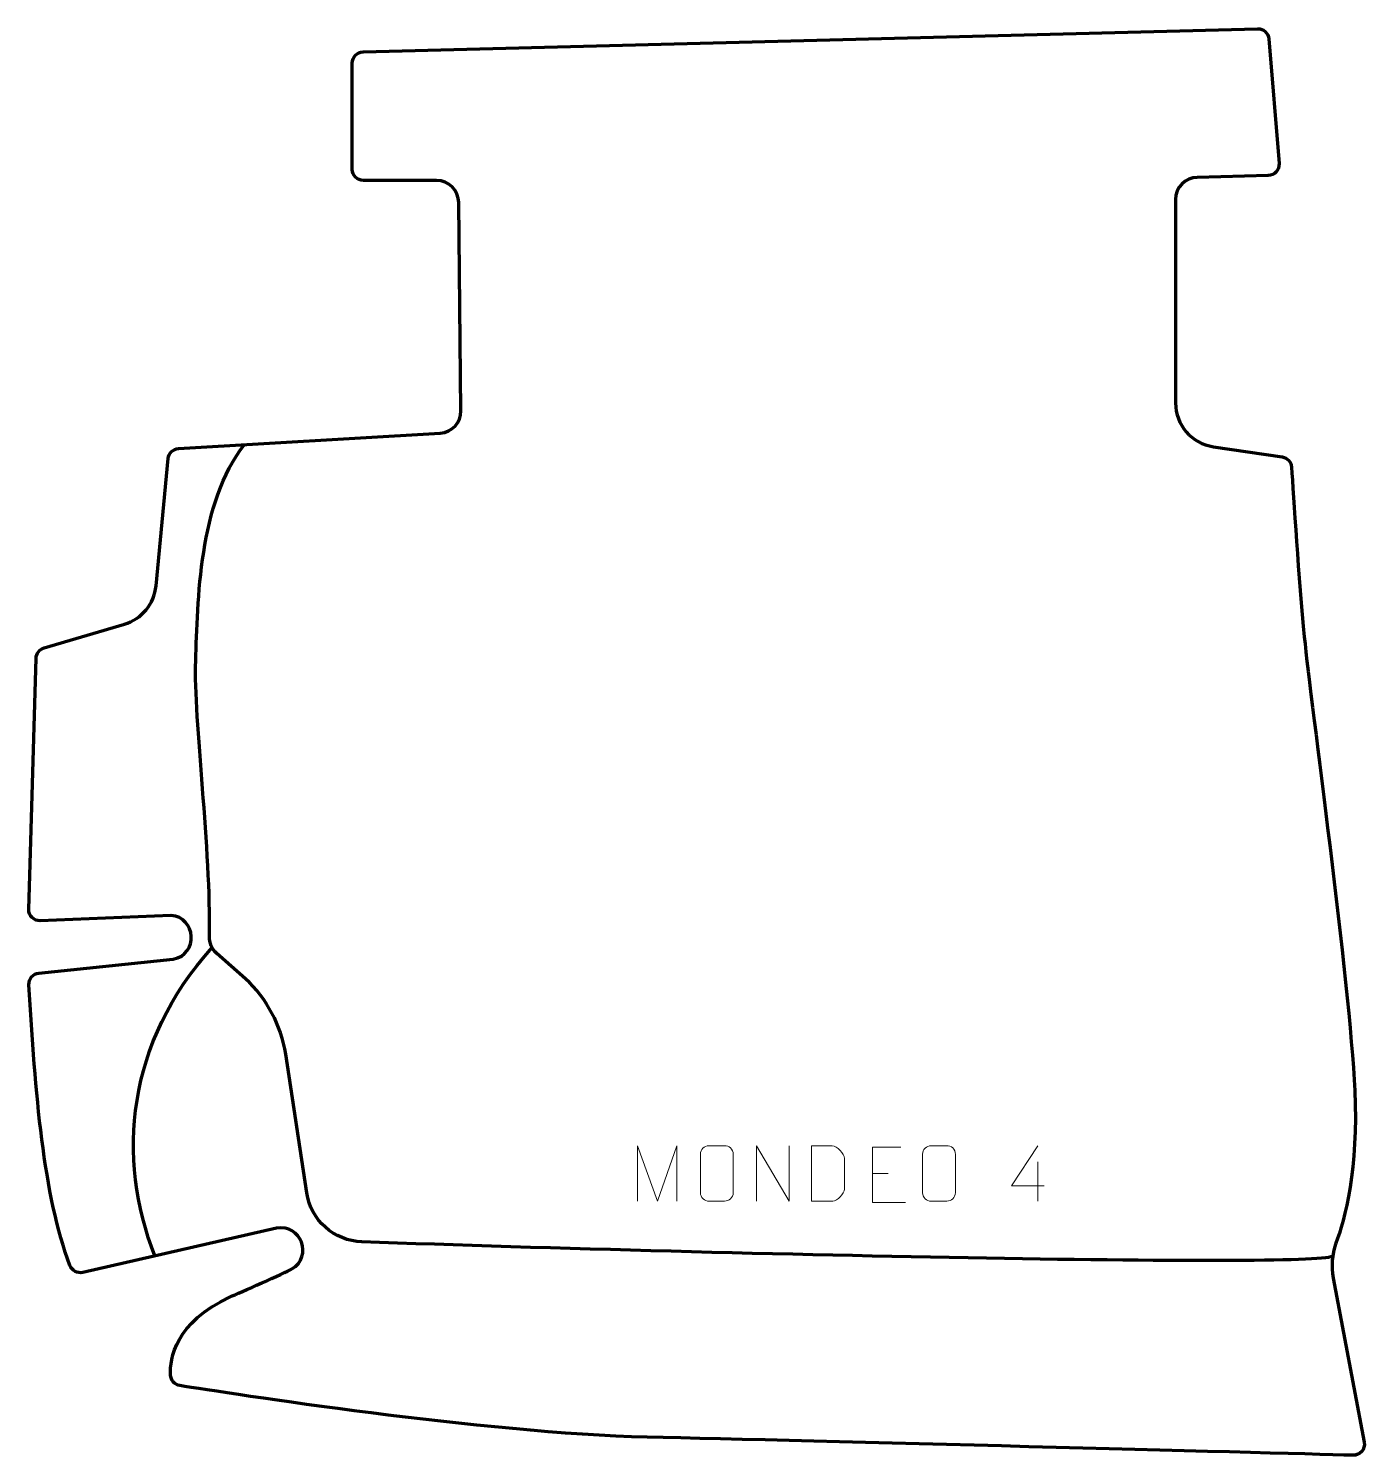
# Model space of a CAD drawing. Header units: millimetres. Extents: x -301 to 301, y -321 to 321.
import ezdxf

# ---------------------------------------------------------------- set-up
doc = ezdxf.new("R2010")
doc.units = ezdxf.units.MM
doc.header["$MEASUREMENT"] = 0
doc.layers.add('layer 1', color=7, linetype='Continuous')
doc.layers.add('layer 2', color=7, linetype='Continuous')

msp = doc.modelspace()

# ---------------------------------------------------------------- linework, layer by layer
at = {"layer": 'layer 1', "color": 12, "lineweight": 200}
msp.add_open_spline([(252.5111, 320.9979), (252.5111, 320.9979), (-150.068, 310.5328), (-150.068, 310.5328), (-150.068, 310.5328), (-152.778, 310.4622), (-154.9377, 308.2542), (-154.9377, 305.5543), (-154.9377, 305.5543), (-154.9377, 305.5543), (-154.9377, 257.6461), (-154.9377, 257.6461), (-154.9377, 257.6461), (-154.9377, 254.8955), (-152.699, 252.6659), (-149.9378, 252.6659), (-149.9378, 252.6659), (-149.9378, 252.6659), (-117.0215, 252.6659), (-117.0215, 252.6659), (-117.0215, 252.6659), (-111.5397, 252.6659), (-107.0795, 248.2703), (-107.0217, 242.8107), (-107.0217, 242.8107), (-107.0217, 242.8107), (-106.0311, 149.0543), (-106.0311, 149.0543), (-106.0311, 149.0543), (-105.975, 143.7415), (-110.1154, 139.3202), (-115.4406, 139.0069), (-115.4406, 139.0069), (-115.4406, 139.0069), (-233.1366, 132.0798), (-233.1366, 132.0798), (-233.1366, 132.0798), (-235.5975, 131.9351), (-237.5854, 130.0252), (-237.819, 127.5804), (-237.819, 127.5804), (-237.819, 127.5804), (-243.3033, 70.2262), (-243.3033, 70.2262), (-243.3033, 70.2262), (-244.0773, 62.1299), (-249.7153, 55.3152), (-257.5463, 53.011), (-257.5463, 53.011), (-257.5463, 53.011), (-293.7022, 42.3712), (-293.7022, 42.3712), (-293.7022, 42.3712), (-295.7753, 41.7612), (-297.2201, 39.8929), (-297.2836, 37.7409), (-297.2836, 37.7409), (-297.2836, 37.7409), (-300.6064, -75.336), (-300.6064, -75.336), (-300.6064, -75.336), (-300.691, -78.2239), (-298.2984, -80.5776), (-295.4001, -80.457), (-295.4001, -80.457), (-295.4001, -80.457), (-236.6326, -78.0179), (-236.6326, -78.0179), (-236.6326, -78.0179), (-225.0081, -78.9792), (-224.164, -95.6123), (-235.6318, -97.7364), (-235.6318, -97.7364), (-235.6318, -97.7364), (-296.022, -103.9985), (-296.022, -103.9985), (-296.022, -103.9985), (-298.6784, -104.274), (-300.6476, -106.5809), (-300.4967, -109.2366), (-300.4967, -109.2366), (-297.7376, -157.7047), (-293.923, -204.2033), (-282.0309, -235.6265), (-282.0309, -235.6265), (-281.1588, -237.9302), (-278.7102, -239.2379), (-276.295, -238.7137), (-276.295, -238.7137), (-276.295, -238.7137), (-189.0502, -218.7787), (-189.0502, -218.7787), (-189.0502, -218.7787), (-178.0627, -216.7498), (-172.4909, -231.5114), (-182.1305, -237.1417), (-182.1305, -237.1417), (-185.2202, -238.9465), (-206.0697, -247.9366), (-209.9213, -249.7337), (-209.9213, -249.7337), (-234.6274, -261.2615), (-237.118, -277.413), (-236.7804, -284.905), (-236.7804, -284.905), (-236.6742, -287.2682), (-234.929, -289.2336), (-232.5841, -289.6103), (-232.5841, -289.6103), (-210.7112, -293.1258), (-95.0706, -311.2197), (-22.2601, -312.8312), (-22.2601, -312.8312), (50.7868, -314.448), (257.0827, -319.9683), (295.4727, -320.9984), (295.4727, -320.9984), (298.6583, -321.0841), (301.108, -318.2196), (300.5196, -315.1003), (300.5196, -315.1003), (300.5196, -315.1003), (286.5817, -241.2276), (286.5817, -241.2276), (286.5817, -241.2276), (285.5949, -235.9976), (286.0112, -230.594), (287.8344, -225.5924), (287.8344, -225.5924), (291.7248, -214.9168), (297.9584, -191.8744), (296.2848, -156.8732), (296.2848, -156.8732), (293.8944, -106.8712), (276.5628, 16.9429), (273.5744, 47.3013), (273.5744, 47.3013), (271.0961, 72.4808), (268.6172, 111.1741), (267.8439, 123.642), (267.8439, 123.642), (267.6985, 125.988), (265.9262, 127.9103), (263.5925, 128.2574), (263.5925, 128.2574), (263.5925, 128.2574), (232.6469, 132.8629), (232.6469, 132.8629), (232.6469, 132.8629), (222.8517, 134.3206), (215.6028, 142.6997), (215.6028, 152.5645), (215.6028, 152.5645), (215.6028, 152.5645), (215.6028, 244.1463), (215.6028, 244.1463), (215.6028, 244.1463), (215.6028, 249.5484), (219.9264, 253.9659), (225.3486, 254.1031), (225.3486, 254.1031), (225.3486, 254.1031), (257.3378, 254.913), (257.3378, 254.913), (257.3378, 254.913), (260.2069, 254.9858), (262.4263, 257.4446), (262.1941, 260.2939), (262.1941, 260.2939), (262.1941, 260.2939), (257.6253, 316.422), (257.6253, 316.422), (257.6253, 316.422), (257.4108, 319.0575), (255.165, 321.0667), (252.5111, 320.9979)], degree=3, knots=[0, 0, 0, 0, 0.02222222, 0.02222222, 0.02222222, 0.02222222, 0.04444444, 0.04444444, 0.04444444, 0.04444444, 0.06666667, 0.06666667, 0.06666667, 0.06666667, 0.08888889, 0.08888889, 0.08888889, 0.08888889, 0.11111111, 0.11111111, 0.11111111, 0.11111111, 0.13333333, 0.13333333, 0.13333333, 0.13333333, 0.15555556, 0.15555556, 0.15555556, 0.15555556, 0.17777778, 0.17777778, 0.17777778, 0.17777778, 0.2, 0.2, 0.2, 0.2, 0.22222222, 0.22222222, 0.22222222, 0.22222222, 0.24444444, 0.24444444, 0.24444444, 0.24444444, 0.26666667, 0.26666667, 0.26666667, 0.26666667, 0.28888889, 0.28888889, 0.28888889, 0.28888889, 0.31111111, 0.31111111, 0.31111111, 0.31111111, 0.33333333, 0.33333333, 0.33333333, 0.33333333, 0.35555556, 0.35555556, 0.35555556, 0.35555556, 0.37777778, 0.37777778, 0.37777778, 0.37777778, 0.4, 0.4, 0.4, 0.4, 0.42222222, 0.42222222, 0.42222222, 0.42222222, 0.44444444, 0.44444444, 0.44444444, 0.44444444, 0.46666667, 0.46666667, 0.46666667, 0.46666667, 0.48888889, 0.48888889, 0.48888889, 0.48888889, 0.51111111, 0.51111111, 0.51111111, 0.51111111, 0.53333333, 0.53333333, 0.53333333, 0.53333333, 0.55555556, 0.55555556, 0.55555556, 0.55555556, 0.57777778, 0.57777778, 0.57777778, 0.57777778, 0.6, 0.6, 0.6, 0.6, 0.62222222, 0.62222222, 0.62222222, 0.62222222, 0.64444444, 0.64444444, 0.64444444, 0.64444444, 0.66666667, 0.66666667, 0.66666667, 0.66666667, 0.68888889, 0.68888889, 0.68888889, 0.68888889, 0.71111111, 0.71111111, 0.71111111, 0.71111111, 0.73333333, 0.73333333, 0.73333333, 0.73333333, 0.75555556, 0.75555556, 0.75555556, 0.75555556, 0.77777778, 0.77777778, 0.77777778, 0.77777778, 0.8, 0.8, 0.8, 0.8, 0.82222222, 0.82222222, 0.82222222, 0.82222222, 0.84444444, 0.84444444, 0.84444444, 0.84444444, 0.86666667, 0.86666667, 0.86666667, 0.86666667, 0.88888889, 0.88888889, 0.88888889, 0.88888889, 0.91111111, 0.91111111, 0.91111111, 0.91111111, 0.93333333, 0.93333333, 0.93333333, 0.93333333, 0.95555556, 0.95555556, 0.95555556, 0.95555556, 1, 1, 1, 1], dxfattribs=at)
at = {"layer": 'layer 1', "color": 250, "lineweight": 9}
for points, knots in [([(-26.5462, -206.6384), (-26.5462, -206.6384), (-26.5462, -181.6805), (-26.5462, -181.6805), (-26.5462, -181.6805), (-26.5462, -181.6805), (-17.6211, -206.6384), (-17.6211, -206.6384), (-17.6211, -206.6384), (-17.6211, -206.6384), (-8.8612, -181.681), (-8.8612, -181.681), (-8.8612, -181.681), (-8.8612, -181.681), (-8.8612, -206.6384), (-8.8612, -206.6384)], [0, 0, 0, 0, 0.2, 0.2, 0.2, 0.2, 0.4, 0.4, 0.4, 0.4, 0.6, 0.6, 0.6, 0.6, 1, 1, 1, 1]), ([(5.6192, -181.6832), (7.9449, -181.6832), (10.271, -181.6832), (12.5971, -181.6832), (12.5971, -181.6832), (14.5437, -181.6476), (16.5351, -183.1392), (16.5618, -185.5768), (16.5618, -185.5768), (16.5614, -191.3237), (16.5614, -197.071), (16.5618, -202.8187), (16.5618, -202.8187), (16.422, -205.1421), (14.7448, -206.6217), (12.5971, -206.6325), (12.5971, -206.6325), (10.2652, -206.6321), (7.9333, -206.6321), (5.6018, -206.6325), (5.6018, -206.6325), (3.6768, -206.7379), (1.7047, -204.8534), (1.7159, -202.8361), (1.7159, -202.8361), (1.7162, -197.066), (1.7162, -191.2963), (1.7159, -185.527), (1.7159, -185.527), (1.7201, -183.3889), (3.4668, -181.6697), (5.6192, -181.6832)], [0, 0, 0, 0, 0.11111111, 0.11111111, 0.11111111, 0.11111111, 0.22222222, 0.22222222, 0.22222222, 0.22222222, 0.33333333, 0.33333333, 0.33333333, 0.33333333, 0.44444444, 0.44444444, 0.44444444, 0.44444444, 0.55555556, 0.55555556, 0.55555556, 0.55555556, 0.66666667, 0.66666667, 0.66666667, 0.66666667, 0.77777778, 0.77777778, 0.77777778, 0.77777778, 1, 1, 1, 1]), ([(26.9689, -206.6362), (26.9689, -206.6362), (26.9689, -181.6827), (26.9689, -181.6827), (26.9689, -181.6827), (26.9689, -181.6827), (41.6237, -206.6362), (41.6237, -206.6362), (41.6237, -206.6362), (41.6237, -206.6362), (41.6237, -181.6827), (41.6237, -181.6827)], [0, 0, 0, 0, 0.25, 0.25, 0.25, 0.25, 0.5, 0.5, 0.5, 0.5, 1, 1, 1, 1]), ([(51.7465, -206.6083), (54.0783, -206.6079), (59.0285, -206.6319), (61.36, -206.6322), (61.36, -206.6322), (63.285, -206.7376), (66.6036, -203.196), (66.5924, -201.1787), (66.5924, -201.1787), (66.592, -195.4086), (66.592, -193.2389), (66.5924, -187.4696), (66.5924, -187.4696), (66.5881, -185.3315), (63.2136, -181.6714), (61.0612, -181.6849), (61.0612, -181.6849), (58.7355, -181.6849), (54.0112, -181.6849), (51.6851, -181.6849), (51.6851, -181.6849), (51.6855, -187.4318), (51.7468, -200.861), (51.7465, -206.6083)], [0, 0, 0, 0, 0.14285714, 0.14285714, 0.14285714, 0.14285714, 0.28571429, 0.28571429, 0.28571429, 0.28571429, 0.42857143, 0.42857143, 0.42857143, 0.42857143, 0.57142857, 0.57142857, 0.57142857, 0.57142857, 0.71428571, 0.71428571, 0.71428571, 0.71428571, 1, 1, 1, 1]), ([(92.0127, -182.28), (92.0127, -182.28), (79.1388, -182.28), (79.1388, -182.28), (79.1388, -182.28), (79.1388, -182.28), (79.1388, -207.2336), (79.1388, -207.2336), (79.1388, -207.2336), (79.1388, -207.2336), (94.0046, -207.2336), (94.0046, -207.2336)], [0, 0, 0, 0, 0.25, 0.25, 0.25, 0.25, 0.5, 0.5, 0.5, 0.5, 1, 1, 1, 1]), ([(105.6192, -181.6832), (107.9449, -181.6832), (110.271, -181.6832), (112.5971, -181.6832), (112.5971, -181.6832), (114.5437, -181.6476), (116.5351, -183.1392), (116.5618, -185.5768), (116.5618, -185.5768), (116.5614, -191.3237), (116.5614, -197.071), (116.5618, -202.8187), (116.5618, -202.8187), (116.422, -205.1421), (114.7448, -206.6217), (112.5971, -206.6325), (112.5971, -206.6325), (110.2652, -206.6321), (107.9333, -206.6321), (105.6018, -206.6325), (105.6018, -206.6325), (103.6768, -206.7379), (101.7047, -204.8534), (101.7159, -202.8361), (101.7159, -202.8361), (101.7162, -197.066), (101.7162, -191.2963), (101.7159, -185.527), (101.7159, -185.527), (101.7201, -183.3889), (103.4668, -181.6697), (105.6192, -181.6832)], [0, 0, 0, 0, 0.11111111, 0.11111111, 0.11111111, 0.11111111, 0.22222222, 0.22222222, 0.22222222, 0.22222222, 0.33333333, 0.33333333, 0.33333333, 0.33333333, 0.44444444, 0.44444444, 0.44444444, 0.44444444, 0.55555556, 0.55555556, 0.55555556, 0.55555556, 0.66666667, 0.66666667, 0.66666667, 0.66666667, 0.77777778, 0.77777778, 0.77777778, 0.77777778, 1, 1, 1, 1]), ([(156.5496, -199.7431), (156.5496, -199.7431), (141.7279, -199.7431), (141.7279, -199.7431), (141.7279, -199.7431), (141.7279, -199.7431), (153.6055, -181.6726), (153.6055, -181.6726)], [0, 0, 0, 0, 0.33333333, 0.33333333, 0.33333333, 0.33333333, 1, 1, 1, 1])]:
    msp.add_open_spline(points, degree=3, knots=knots, dxfattribs=at)
for points in [[(153.6055, -188.982), (153.6055, -188.982), (153.6055, -206.6467), (153.6055, -206.6467)], [(79.1388, -194.1597), (79.1388, -194.1597), (86.3069, -194.1597), (86.3069, -194.1597)]]:
    msp.add_open_spline(points, degree=3, dxfattribs=at)
at = {"layer": 'layer 2', "color": 142, "lineweight": 200}
msp.add_open_spline([(286.3926, -231.2595), (284.8001, -236.602), (17.9643, -230.9036), (-150.6472, -224.9625), (-150.6472, -224.9625), (-163.1719, -224.5212), (-173.6004, -215.2523), (-175.4659, -202.9086), (-175.4659, -202.9086), (-175.4659, -202.9086), (-184.9016, -140.4592), (-184.9016, -140.4592), (-184.9016, -140.4592), (-187.0197, -127.4699), (-193.3827, -115.54), (-203.004, -106.5209), (-203.004, -106.5209), (-203.004, -106.5209), (-215.9051, -95.1629), (-215.9051, -95.1629), (-215.9051, -95.1629), (-218.1093, -93.2223), (-219.35, -90.4145), (-219.2794, -87.4847), (-219.2794, -87.4847), (-218.3598, -49.3554), (-226.3586, 10.2783), (-225.4513, 36.5281), (-225.4513, 36.5281), (-224.532, 63.1148), (-224.0709, 107.8601), (-203.5031, 133.8238)], degree=3, knots=[0, 0, 0, 0, 0.11111111, 0.11111111, 0.11111111, 0.11111111, 0.22222222, 0.22222222, 0.22222222, 0.22222222, 0.33333333, 0.33333333, 0.33333333, 0.33333333, 0.44444444, 0.44444444, 0.44444444, 0.44444444, 0.55555556, 0.55555556, 0.55555556, 0.55555556, 0.66666667, 0.66666667, 0.66666667, 0.66666667, 0.77777778, 0.77777778, 0.77777778, 0.77777778, 1, 1, 1, 1], dxfattribs=at)
msp.add_open_spline([(-243.7709, -231.2823), (-261.3188, -187.2314), (-256.357, -135.0449), (-218.0386, -92.5084)], degree=3, dxfattribs=at)

doc.saveas('drawing.dxf')
